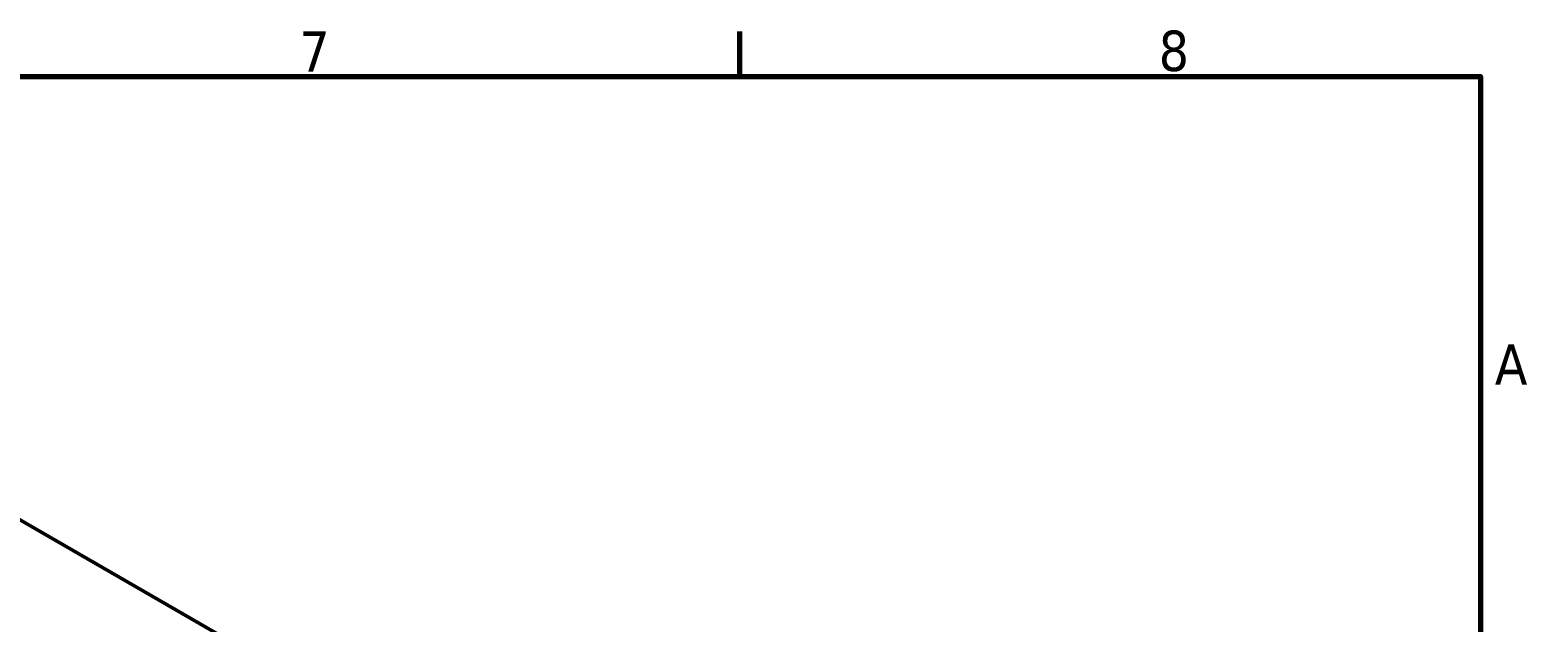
# Model space of a CAD drawing. Header units: millimetres. Extents: x 3324 to 4967, y 672 to 1683.
# Drawn here: x 4260.5 to 4526, y 1565.8 to 1670.9 of the extents above; entities that cross this region are included whole.
import ezdxf

# ---------------------------------------------------------------- set-up
doc = ezdxf.new("R2010")
doc.units = ezdxf.units.MM
doc.header["$LTSCALE"] = 1.8
doc.layers.add('경계(ISO)', color=7, linetype='Continuous', lineweight=70)
doc.layers.add('외형선(ISO)', color=7, linetype='Continuous', lineweight=50)
doc.styles.add('주 텍스트 (ISO)', font='')
doc.styles.get('주 텍스트 (ISO)').set_extended_font_data('Tahoma')

# ---------------------------------------------------------------- blocks, each defined once
blk = doc.blocks.new('경계 Default Border')
at = {"layer": '경계(ISO)'}
blk.add_line((519.75, 410), (519.75, 413.9), dxfattribs=at)
at = {"layer": '경계(ISO)', "flags": 128}
blk.add_lwpolyline([(10, 10), (10, 410), (584, 410), (584, 10), (10, 10)], dxfattribs=at)
at = {"layer": '경계(ISO)', "char_height": 3.5, "attachment_point": 7, "style": '주 텍스트 (ISO)'}
for s, insert in [('7', (481.56, 410.4)), ('8', (556.09, 410.4)), ('A', (585.24, 383.25))]:
    blk.add_mtext(s, dxfattribs=dict(at, insert=insert))

msp = doc.modelspace()

# ---------------------------------------------------------------- linework, layer by layer
at = {"layer": '외형선(ISO)'}
msp.add_line((4432.633, 1483.572), (4245.249, 1591.757), dxfattribs=at)

# ---------------------------------------------------------------- block references
at = {"xscale": 2.044845, "yscale": 2.044845, "zscale": 2.044845}
msp.add_blockref('경계 Default Border', (3323.518, 824.295), dxfattribs=at)

doc.saveas('drawing.dxf')
